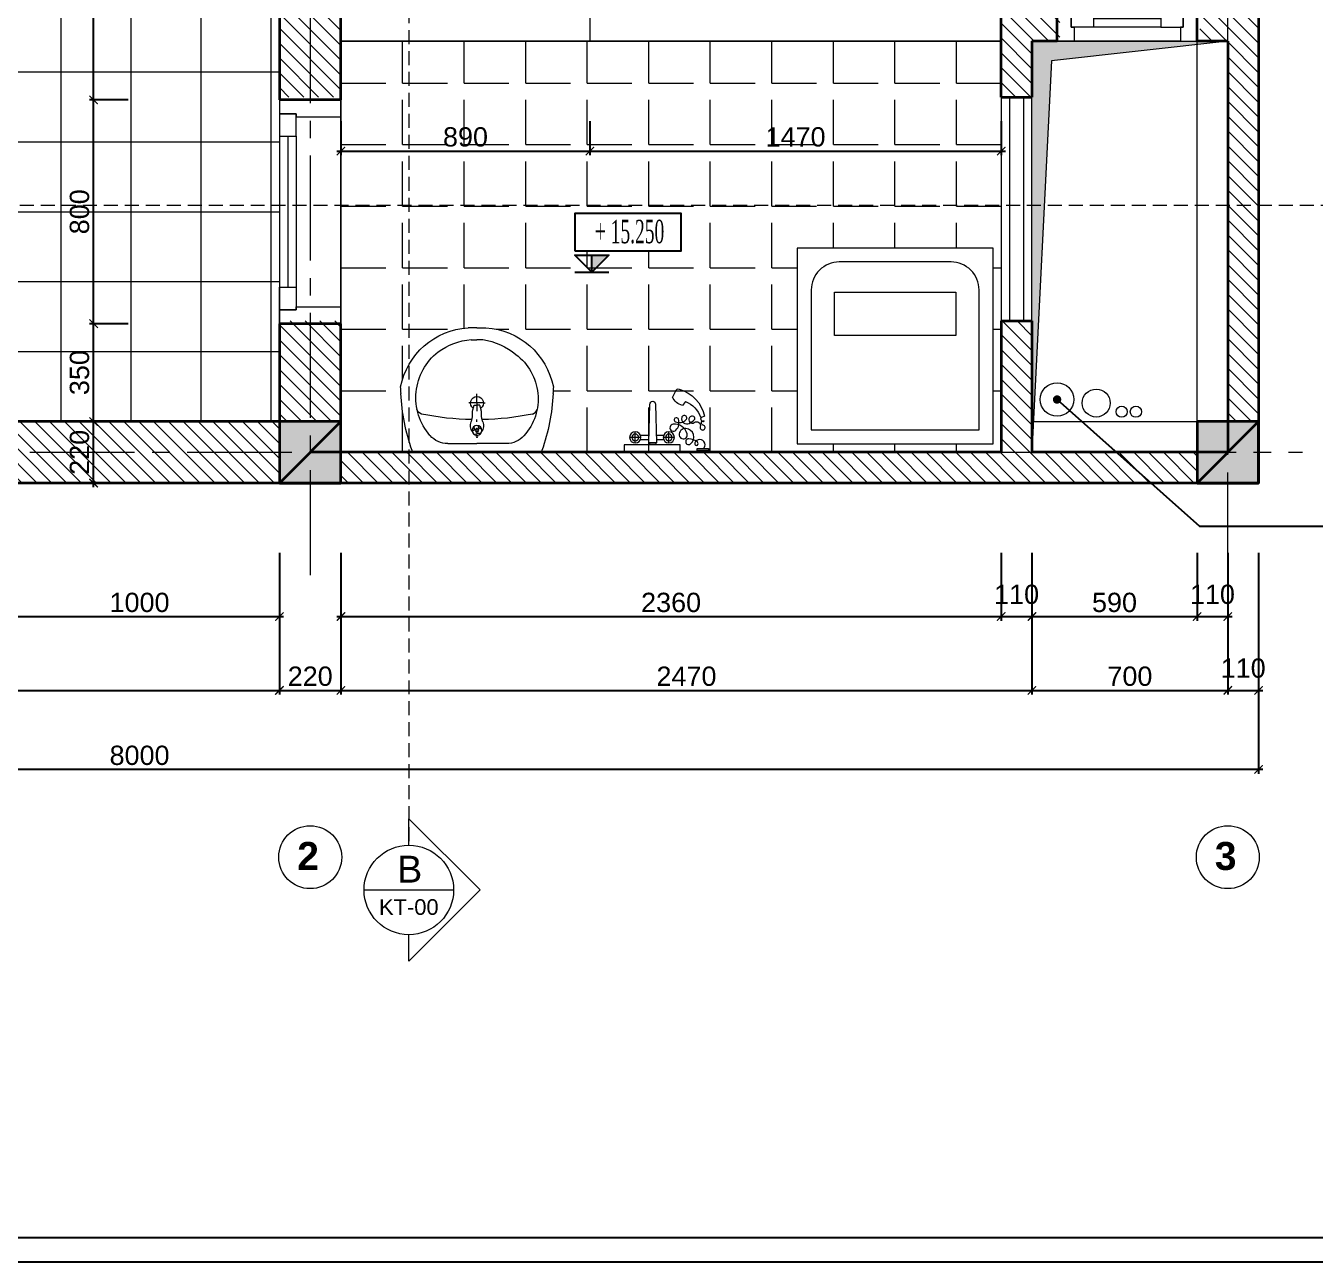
# Model space of a CAD drawing. Header units: millimetres. Extents: x 522695 to 636011, y 461124 to 505319.
# Drawn here: x 579519 to 584128, y 496409 to 500830 of the extents above; entities that cross this region are included whole.
import ezdxf
from ezdxf.enums import TextEntityAlignment as Align

# ---------------------------------------------------------------- set-up
doc = ezdxf.new("R2010")
doc.units = ezdxf.units.MM
doc.header["$LTSCALE"] = 500
doc.header["$MEASUREMENT"] = 0
doc.linetypes.add('CENTER2', pattern=[1.125, 0.75, -0.125, 0.125, -0.125])
doc.linetypes.add('DASHED2', pattern=[0.375, 0.25, -0.125])
doc.layers.get('0').update_dxf_attribs({"linetype": 'CONTINUOUS'})
doc.layers.get('DEFPOINTS').update_dxf_attribs({"color": 250, "linetype": 'CONTINUOUS'})
for name, color, linetype, lineweight in [('DH_CAT', 3, 'CONTINUOUS', 35), ('DH_HATCH', 250, 'CONTINUOUS', 5), ('DH_KHUAT', 149, 'DASHED2', 9), ('DH_KTHUOC', 8, 'CONTINUOUS', 5), ('DH_NOITHAT', 252, 'CONTINUOUS', 9), ('DH_TEXT', 4, 'CONTINUOUS', 13), ('DH_THAY', 4, 'CONTINUOUS', 13), ('DH_TRUC', 251, 'CENTER2', 5), ('TEXT', 3, 'CONTINUOUS', 25)]:
    doc.layers.add(name, color=color, linetype=linetype, lineweight=lineweight)
doc.layers.add('E_Thay', color=33, linetype='CONTINUOUS')
doc.layers.add('IN', color=5, linetype='CONTINUOUS')
doc.styles.add('arial', font='arial.ttf')
doc.styles.add('DH_ARIAL_B', font='arialbd.ttf')
doc.styles.add('DH_KITHUOC', font='arial.ttf')
doc.styles.add('ROMANSssss', font='vntimeh.shx', dxfattribs={"width": 0.55})
doc.dimstyles.new('DH_100s', dxfattribs={"dimtxt": 230, "dimasz": 100, "dimexe": 50, "dimexo": 0, "dimgap": 50, "dimtad": 1, "dimdec": 0, "dimzin": 0, "dimdsep": 46, "dimtxsty": 'DH_KITHUOC', "dimblk1": 'ARCHTICK', "dimblk2": 'ARCHTICK', "dimsah": 1, "dimcen": 90, "dimdle": 50, "dimclrd": 8, "dimclre": 8, "dimclrt": 4, "dimadec": 0, "dimazin": 0, "dimtfac": 100, "dimtdec": 0, "dimtofl": 0, "dimtmove": 2, "dimatfit": 3, "dimldrblk": 'ARCHTICK', "dimfxl": 1, "dimtolj": 2, "dimtzin": 0, "dimarcsym": 0})

# ---------------------------------------------------------------- blocks, each defined once
blk = doc.blocks.new('KHUNGTEN_A3')
at = {"color": 3}
blk.add_lwpolyline([(0, 14850), (21000, 14850), (21000, 0), (0, 0)], close=True, dxfattribs=at)
blk.add_lwpolyline([(379.8, 14704), (20854, 14704), (20854, 146), (379.8, 146)], close=True)
blk = doc.blocks.new('*U26')
for p, q in [((60, -0.4), (740, -0.4)), ((800, -0.4), (800, -220.4))]:
    blk.add_line(p, q)
at = {"color": 8}
for p, q in [((130, -160.4), (670, -160.4)), ((130, -190.4), (670, -190.4)), ((130, -220.4), (670, -220.4))]:
    blk.add_line(p, q, dxfattribs=at)
for points in [[(50, -160.4), (60, -160.4), (60, -0.4), (0, -0.4), (0, -220.4), (50, -220.4)], [(750, -160.4), (740, -160.4), (740, -0.4), (800, -0.4), (800, -220.4), (750, -220.4)]]:
    blk.add_lwpolyline(points, close=True)
for points in [[(50, -160.4), (50, -220.4), (130, -220.4), (130, -160.4)], [(750, -160.4), (750, -220.4), (670, -220.4), (670, -160.4)]]:
    blk.add_lwpolyline(points, close=True, dxfattribs=at)
blk = doc.blocks.new('*U9')
for p, q in [((-85, 221), (-73, 197.6)), ((-120.1, 181.7), (-108.8, 167.7)), ((-12.4, 172.4), (-16.4, 33.4)), ((11.5, 33.4), (7.5, 172.4)), ((-173.1, 125.2), (-187.8, 128.8)), ((-80, 53.4), (-40, 53.4)), ((-60, 33.4), (-60, 73.4)), ((-15.4, 61.4), (-41.7, 61.4)), ((41.7, 61.4), (10.4, 61.4)), ((40, 53.4), (80, 53.4)), ((60, 33.4), (60, 73.4)), ((-16, 45.4), (-41.7, 45.4)), ((-16.4, 33.4), (11.5, 33.4)), ((41.7, 45.4), (11, 45.4))]:
    blk.add_line(p, q)
blk.add_lwpolyline([(-182.6, 12.2, -1.296082), (-152.8, 33.5, -1.917127), (-163, 36.1, -0.167053), (-131.5, 48.8, -1.448302), (-137.5, 30.1, -0.673139), (-121.3, 85.5, -0.486099), (-97.5, 60.8, -1.074451), (-125.6, 66.7, -0.361514), (-75.3, 100.8, -1.428906), (-85.6, 79.5, -0.287584), (-94.1, 118.7, -1.502211), (-83.9, 109.3, -0.316107), (-121.3, 116.2, -1.315856), (-106, 124.7, -0.643473), (-133.2, 103.4, -0.070392), (-151.1, 116.2, -0.515207), (-149.4, 128.1, -1.801469), (-151.1, 106.8, 0.730196), (-172.4, 91.4, -2.626927), (-182.6, 97.4, 0.91518), (-184.3, 112.7, 0.978175), (-184.3, 109.3, 0.823089), (-180.5, 127, -1.030732)], format="xyb")
for points in [[(-202.4, 6.8), (-161.9, 6.8), (-161.9, 13.6), (-202.4, 13.6)], [(100, 0), (-100, 0), (-100, 26.3), (100, 26.3)], [(-13.1, 26.3), (7.5, 26.3), (7.5, 33.4), (-13.1, 33.4)]]:
    blk.add_lwpolyline(points, close=True)
for centre, radius in [((-60, 53.4), 20), ((-60, 53.4), 12), ((60, 53.4), 20), ((60, 53.4), 12)]:
    blk.add_circle(centre, radius)
for centre, radius, start, end in [((-60.7, 101.5), 130, 106.3177, 167.8898), ((-122.3, 220.3), 54.3, 284.4065, 335.2427), ((-94.3, 216.3), 10.4, 27.0942, 106.3177), ((-87.5, 98.1), 89.8, 111.3285, 162.4278), ((-2.5, 172.4), 9.94, 0, 180)]:
    blk.add_arc(centre, radius, start, end)
blk = doc.blocks.new('*U855')
at = {"ltscale": 100}
blk.add_wipeout([(-222.5, 0), (222.5, 0), (225.8, 0.5), (228.3, 1.8), (231, 4.7), (232, 6.6), (234.2, 12.9), (238.2, 25), (243.1, 40.7), (248.4, 59.2), (250.8, 68.6), (254.2, 82.6), (257.4, 97), (259.4, 106.8), (261.7, 119.3), (264.5, 135.9), (266.2, 148.2), (267.8, 161.3), (269.3, 175.1), (270.7, 192), (271.7, 209.9), (272.4, 221.8), (273, 233.8), (268.8, 252), (263.3, 269.8), (256.7, 286.8), (246.6, 307.8), (237.4, 323.5), (225.6, 340.6), (217.3, 351.2), (207.7, 362.2), (194.6, 375.2), (184.1, 384.5), (173.6, 392.9), (163.9, 399.9), (152.5, 407.2), (140, 414.4), (127.7, 420.6), (115, 426.2), (99.2, 432.1), (77.2, 438.4), (54.6, 442.8), (31.8, 445.2), (15.9, 445.2), (-15.9, 445.2), (-31.8, 445.2), (-53.3, 443), (-71.4, 439.7), (-93.7, 433.9), (-121.8, 423.3), (-155.8, 405.2), (-188.5, 380.7), (-211.6, 357.8), (-234.5, 328), (-252.6, 295.8), (-265.3, 263.8), (-273, 233.8), (-271.7, 209.9), (-268.5, 167), (-259.4, 106.8), (-250.6, 67.7), (-243.3, 41.3), (-237.3, 22.2), (-232, 6.6), (-228.3, 1.8)], dxfattribs=at)
for p, q in [((0, 445.2), (-31.8, 445.2)), ((0, 445.2), (31.8, 445.2)), ((-21, 402.8), (0, 402.8)), ((21, 402.8), (0, 402.8)), ((0, 176.4), (0, 208.7)), ((-23.1, 176.4), (-29, 176.4)), ((-23.1, 176.4), (23.1, 176.4)), ((0, 176.4), (0, 146.7)), ((23.1, 176.4), (28.8, 176.4)), ((0, 109.5), (0, 117.2)), ((-2, 59), (-1.9, 61.8)), ((2.1, 59), (1.9, 61.8)), ((-222.5, 0), (222.5, 0)), ((-105.2, 31.1), (0, 31.1)), ((104.4, 31.1), (0, 31.1))]:
    blk.add_line(p, q)
for points in [[(-198.5, 136.9, -0.256339), (-215, 154.7, -0.256339)], [(198.5, 136.9, 0.256339), (215, 154.7, 0.256339)]]:
    blk.add_lwpolyline(points, format="xyb")
for points in [[(-20.7, 108.6), (-20.6, 108.8), (-19.8, 111), (-19.1, 113.2), (-18.4, 115.4), (-17.9, 117.5), (-17.4, 119.6), (-17.1, 121.7), (-16.8, 123.7), (-16.6, 125.7), (-16.5, 127.7), (-16.5, 129.6), (-16.4, 131.5), (-16.4, 133.4), (-16.4, 135.1), (-16.5, 136.9), (-16.4, 138.6), (-16.4, 140.2), (-16.3, 141.8), (-16.2, 143.5), (-16, 145.2), (-15.8, 146.9), (-15.5, 148.7), (-15.1, 150.6), (-14.6, 152.7), (-14.1, 154.8), (-13.5, 156.9), (-13, 159), (-12.4, 161), (-11.8, 162.8), (-11.3, 164.5), (-10.9, 165.9), (-10.5, 166.9), (-10.1, 167.8), (-9.6, 168.4), (-8.7, 168.8), (-7.5, 169), (-5.7, 169.1), (-3.2, 169.2), (0, 169.2)], [(20.7, 108.6), (20.6, 108.8), (19.8, 111), (19.1, 113.2), (18.4, 115.4), (17.9, 117.5), (17.4, 119.6), (17.1, 121.7), (16.8, 123.7), (16.6, 125.7), (16.5, 127.7), (16.5, 129.6), (16.4, 131.5), (16.4, 133.4), (16.4, 135.1), (16.5, 136.9), (16.4, 138.6), (16.4, 140.2), (16.3, 141.8), (16.2, 143.5), (16, 145.2), (15.8, 146.9), (15.5, 148.7), (15.1, 150.6), (14.6, 152.7), (14.1, 154.8), (13.5, 156.9), (13, 159), (12.4, 161), (11.8, 162.8), (11.3, 164.5), (10.9, 165.9), (10.5, 166.9), (10.1, 167.8), (9.6, 168.4), (8.7, 168.8), (7.5, 169), (5.7, 169.1), (3.2, 169.2), (0, 169.2)]]:
    blk.add_lwpolyline(points)
for centre, radius in [((0, 78.8), 17.1), ((0, 78.8), 6.34), ((0, 78.8), 4.33), ((0, 56.8), 2.98)]:
    blk.add_circle(centre, radius)
for centre, radius, start, end in [((-15.9, 183.7), 261.9, 93.476, 168.9836), ((15.9, 183.7), 261.9, 11.0164, 86.524), ((15.4, 163.8), 241.8, 98.6478, 129.6382), ((3.3, 174.3), 229.3, 53.7351, 85.5659), ((-20.5, 191.4), 198, 126.7403, 221.9718), ((11.1, 195.8), 207.4, 319.1607, 51.9446), ((1529.3, 322), 1804.4, 182.8018, 183.5617), ((-1529.3, 322), 1804.4, 356.4383, 357.1982), ((424, 240.3), 696.4, 182.5032, 199.6065), ((0, 176.4), 23.1, 305.4302, 234.6789), ((-424, 240.3), 696.4, 340.3935, 357.4968), ((-7, 1059.5), 942.3, 258.2696, 269.3353), ((12.6, 95.3), 35.9, 158.2194, 215.9161), ((-14.8, 93.1), 9.48, 260.5222, 11.1975), ((-12.6, 95.3), 35.9, 324.0839, 21.7806), ((7, 1059.5), 942.3, 270.6647, 281.7304), ((-105.2, 115.1), 84, 221.9718, 270), ((-5, 58.9), 9.48, 20.5222, 131.1975), ((19.8, 84.4), 9.48, 140.5222, 251.1975), ((104.4, 115.1), 84, 270, 319.1607), ((-222.5, 10), 10, 199.6065, 270), ((222.5, 10), 10, 270, 340.3935)]:
    blk.add_arc(centre, radius, start, end)
blk = doc.blocks.new('cot220')
at = {"layer": 'DH_HATCH'}
blk.add_hatch(color=256, dxfattribs=at).paths.add_polyline_path([(-110, -110), (110, -110), (110, 110), (-110, 110)])
at = {"layer": 'DH_CAT'}
blk.add_lwpolyline([(-110, -110), (110, -110), (110, 110), (-110, 110)], close=True, dxfattribs=at)
blk.add_lwpolyline([(110, 110), (-110, -110)], dxfattribs=at)
blk = doc.blocks.new('*U24')
for p, q in [((60, -110.4), (440, -110.4)), ((500, -110.4), (500, -220.4))]:
    blk.add_line(p, q)
at = {"color": 8}
for p, q in [((130, -160.4), (370, -160.4)), ((130, -190.4), (370, -190.4)), ((130, -220.4), (370, -220.4))]:
    blk.add_line(p, q, dxfattribs=at)
for points in [[(50, -160.4), (60, -160.4), (60, -110.4), (0, -110.4), (0, -220.4), (50, -220.4)], [(450, -160.4), (440, -160.4), (440, -110.4), (500, -110.4), (500, -220.4), (450, -220.4)]]:
    blk.add_lwpolyline(points, close=True)
for points in [[(50, -160.4), (50, -220.4), (130, -220.4), (130, -160.4)], [(450, -160.4), (450, -220.4), (370, -220.4), (370, -160.4)]]:
    blk.add_lwpolyline(points, close=True, dxfattribs=at)
blk = doc.blocks.new('_ARCHTICK')
at = {"color": 0, "linetype": 'ByBlock', "const_width": 0.15}
blk.add_lwpolyline([(-0.5, -0.5), (0.5, 0.5)], dxfattribs=at)
blk = doc.blocks.new('*D222')
at = {"layer": 'DEFPOINTS', "color": 0, "transparency": 16777216}
for p in [(580425.5, 498945.5), (580645.5, 498945.5), (580645.5, 498453.8)]:
    blk.add_point(p, dxfattribs=at)
at = {"layer": 'DH_KTHUOC', "color": 8, "lineweight": -2, "transparency": 16777216}
for p, q in [((580425.5, 498945.5), (580425.5, 498438.8)), ((580645.5, 498945.5), (580645.5, 498438.8)), ((580410.5, 498453.8), (580660.5, 498453.8))]:
    blk.add_line(p, q, dxfattribs=at)
at = {"layer": 'DH_KTHUOC', "color": 8, "lineweight": -2, "transparency": 16777216, "xscale": 30, "yscale": 30, "zscale": 30, "rotation": 180}
blk.add_blockref('_ARCHTICK', (580425.5, 498453.8), dxfattribs=at)
at = {"layer": 'DH_KTHUOC', "color": 8, "lineweight": -2, "transparency": 16777216, "xscale": 30, "yscale": 30, "zscale": 30}
blk.add_blockref('_ARCHTICK', (580645.5, 498453.8), dxfattribs=at)
at = {"layer": 'DH_KTHUOC', "color": 4, "transparency": 16777216, "insert": (580535.5, 498504), "char_height": 69, "attachment_point": 5, "style": 'DH_KITHUOC'}
blk.add_mtext('\\A2;220', dxfattribs=at)
blk = doc.blocks.new('*D223')
at = {"layer": 'DEFPOINTS', "color": 0, "transparency": 16777216}
for p in [(580645.5, 498945.5), (583005.5, 498945.5), (583005.5, 498717.7)]:
    blk.add_point(p, dxfattribs=at)
at = {"layer": 'DH_KTHUOC', "color": 8, "lineweight": -2, "transparency": 16777216}
for p, q in [((580645.5, 498945.5), (580645.5, 498702.7)), ((583005.5, 498945.5), (583005.5, 498702.7)), ((580630.5, 498717.7), (583020.5, 498717.7))]:
    blk.add_line(p, q, dxfattribs=at)
at = {"layer": 'DH_KTHUOC', "color": 8, "lineweight": -2, "transparency": 16777216, "xscale": 30, "yscale": 30, "zscale": 30, "rotation": 180}
blk.add_blockref('_ARCHTICK', (580645.5, 498717.7), dxfattribs=at)
at = {"layer": 'DH_KTHUOC', "color": 8, "lineweight": -2, "transparency": 16777216, "xscale": 30, "yscale": 30, "zscale": 30}
blk.add_blockref('_ARCHTICK', (583005.5, 498717.7), dxfattribs=at)
at = {"layer": 'DH_KTHUOC', "color": 4, "transparency": 16777216, "insert": (581825.5, 498767.9), "char_height": 69, "attachment_point": 5, "style": 'DH_KITHUOC'}
blk.add_mtext('\\A2;2360', dxfattribs=at)
blk = doc.blocks.new('*D224')
at = {"layer": 'DEFPOINTS', "color": 0, "transparency": 16777216}
for p in [(583005.5, 498945.5), (583115.5, 498945.5), (583115.5, 498717.7)]:
    blk.add_point(p, dxfattribs=at)
at = {"layer": 'DH_KTHUOC', "color": 8, "lineweight": -2, "transparency": 16777216}
for p, q in [((583005.5, 498945.5), (583005.5, 498702.7)), ((583115.5, 498945.5), (583115.5, 498702.7)), ((582990.5, 498717.7), (583130.5, 498717.7))]:
    blk.add_line(p, q, dxfattribs=at)
at = {"layer": 'DH_KTHUOC', "color": 8, "lineweight": -2, "transparency": 16777216, "xscale": 30, "yscale": 30, "zscale": 30, "rotation": 180}
blk.add_blockref('_ARCHTICK', (583005.5, 498717.7), dxfattribs=at)
at = {"layer": 'DH_KTHUOC', "color": 8, "lineweight": -2, "transparency": 16777216, "xscale": 30, "yscale": 30, "zscale": 30}
blk.add_blockref('_ARCHTICK', (583115.5, 498717.7), dxfattribs=at)
at = {"layer": 'DH_KTHUOC', "color": 4, "transparency": 16777216, "insert": (583060.5, 498796.8), "char_height": 69, "attachment_point": 5, "style": 'DH_KITHUOC'}
blk.add_mtext('\\A2;110', dxfattribs=at)
blk = doc.blocks.new('*D225')
at = {"layer": 'DEFPOINTS', "color": 0, "transparency": 16777216}
for p in [(583115.5, 498945.5), (583705.5, 498945.5), (583705.5, 498717.7)]:
    blk.add_point(p, dxfattribs=at)
at = {"layer": 'DH_KTHUOC', "color": 8, "lineweight": -2, "transparency": 16777216}
for p, q in [((583115.5, 498945.5), (583115.5, 498702.7)), ((583705.5, 498945.5), (583705.5, 498702.7)), ((583100.5, 498717.7), (583720.5, 498717.7))]:
    blk.add_line(p, q, dxfattribs=at)
at = {"layer": 'DH_KTHUOC', "color": 8, "lineweight": -2, "transparency": 16777216, "xscale": 30, "yscale": 30, "zscale": 30, "rotation": 180}
blk.add_blockref('_ARCHTICK', (583115.5, 498717.7), dxfattribs=at)
at = {"layer": 'DH_KTHUOC', "color": 8, "lineweight": -2, "transparency": 16777216, "xscale": 30, "yscale": 30, "zscale": 30}
blk.add_blockref('_ARCHTICK', (583705.5, 498717.7), dxfattribs=at)
at = {"layer": 'DH_KTHUOC', "color": 4, "transparency": 16777216, "insert": (583410.5, 498767.9), "char_height": 69, "attachment_point": 5, "style": 'DH_KITHUOC'}
blk.add_mtext('\\A2;590', dxfattribs=at)
blk = doc.blocks.new('*D226')
at = {"layer": 'DEFPOINTS', "color": 0, "transparency": 16777216}
for p in [(583705.5, 498945.5), (583815.5, 498945.5), (583815.5, 498717.7)]:
    blk.add_point(p, dxfattribs=at)
at = {"layer": 'DH_KTHUOC', "color": 8, "lineweight": -2, "transparency": 16777216}
for p, q in [((583705.5, 498945.5), (583705.5, 498702.7)), ((583815.5, 498945.5), (583815.5, 498702.7)), ((583690.5, 498717.7), (583830.5, 498717.7))]:
    blk.add_line(p, q, dxfattribs=at)
at = {"layer": 'DH_KTHUOC', "color": 8, "lineweight": -2, "transparency": 16777216, "xscale": 30, "yscale": 30, "zscale": 30, "rotation": 180}
blk.add_blockref('_ARCHTICK', (583705.5, 498717.7), dxfattribs=at)
at = {"layer": 'DH_KTHUOC', "color": 8, "lineweight": -2, "transparency": 16777216, "xscale": 30, "yscale": 30, "zscale": 30}
blk.add_blockref('_ARCHTICK', (583815.5, 498717.7), dxfattribs=at)
at = {"layer": 'DH_KTHUOC', "color": 4, "transparency": 16777216, "insert": (583760.5, 498796.8), "char_height": 69, "attachment_point": 5, "style": 'DH_KITHUOC'}
blk.add_mtext('\\A2;110', dxfattribs=at)
blk = doc.blocks.new('*D227')
at = {"layer": 'DEFPOINTS', "color": 0, "transparency": 16777216}
for p in [(583815.5, 498945.5), (583925.5, 498945.5), (583925.5, 498453.8)]:
    blk.add_point(p, dxfattribs=at)
at = {"layer": 'DH_KTHUOC', "color": 8, "lineweight": -2, "transparency": 16777216}
for p, q in [((583815.5, 498945.5), (583815.5, 498438.8)), ((583925.5, 498945.5), (583925.5, 498438.8)), ((583800.5, 498453.8), (583940.5, 498453.8))]:
    blk.add_line(p, q, dxfattribs=at)
at = {"layer": 'DH_KTHUOC', "color": 8, "lineweight": -2, "transparency": 16777216, "xscale": 30, "yscale": 30, "zscale": 30, "rotation": 180}
blk.add_blockref('_ARCHTICK', (583815.5, 498453.8), dxfattribs=at)
at = {"layer": 'DH_KTHUOC', "color": 8, "lineweight": -2, "transparency": 16777216, "xscale": 30, "yscale": 30, "zscale": 30}
blk.add_blockref('_ARCHTICK', (583925.5, 498453.8), dxfattribs=at)
at = {"layer": 'DH_KTHUOC', "color": 4, "transparency": 16777216, "insert": (583870.5, 498533), "char_height": 69, "attachment_point": 5, "style": 'DH_KITHUOC'}
blk.add_mtext('\\A2;110', dxfattribs=at)
blk = doc.blocks.new('*D228')
at = {"layer": 'DEFPOINTS', "color": 0, "transparency": 16777216}
for p in [(575925.5, 498945.5), (583925.5, 498945.5), (575925.5, 498171)]:
    blk.add_point(p, dxfattribs=at)
at = {"layer": 'DH_KTHUOC', "color": 8, "lineweight": -2, "transparency": 16777216}
for p, q in [((575925.5, 498945.5), (575925.5, 498156)), ((583925.5, 498945.5), (583925.5, 498156)), ((583940.5, 498171), (575910.5, 498171))]:
    blk.add_line(p, q, dxfattribs=at)
at = {"layer": 'DH_KTHUOC', "color": 8, "lineweight": -2, "transparency": 16777216, "xscale": 30, "yscale": 30, "zscale": 30, "rotation": 180}
blk.add_blockref('_ARCHTICK', (575925.5, 498171), dxfattribs=at)
at = {"layer": 'DH_KTHUOC', "color": 8, "lineweight": -2, "transparency": 16777216, "xscale": 30, "yscale": 30, "zscale": 30}
blk.add_blockref('_ARCHTICK', (583925.5, 498171), dxfattribs=at)
at = {"layer": 'DH_KTHUOC', "color": 4, "transparency": 16777216, "insert": (579925.5, 498221.2), "char_height": 69, "attachment_point": 5, "style": 'DH_KITHUOC'}
blk.add_mtext('\\A2;8000', dxfattribs=at)
blk = doc.blocks.new('*D229')
at = {"layer": 'DEFPOINTS', "color": 0, "transparency": 16777216}
for p in [(576145.5, 498945.5), (580425.5, 498945.5), (580425.5, 498453.8)]:
    blk.add_point(p, dxfattribs=at)
at = {"layer": 'DH_KTHUOC', "color": 8, "lineweight": -2, "transparency": 16777216}
for p, q in [((576145.5, 498945.5), (576145.5, 498438.8)), ((580425.5, 498945.5), (580425.5, 498438.8)), ((576130.5, 498453.8), (580440.5, 498453.8))]:
    blk.add_line(p, q, dxfattribs=at)
at = {"layer": 'DH_KTHUOC', "color": 8, "lineweight": -2, "transparency": 16777216, "xscale": 30, "yscale": 30, "zscale": 30, "rotation": 180}
blk.add_blockref('_ARCHTICK', (576145.5, 498453.8), dxfattribs=at)
at = {"layer": 'DH_KTHUOC', "color": 8, "lineweight": -2, "transparency": 16777216, "xscale": 30, "yscale": 30, "zscale": 30}
blk.add_blockref('_ARCHTICK', (580425.5, 498453.8), dxfattribs=at)
at = {"layer": 'DH_KTHUOC', "color": 4, "transparency": 16777216, "insert": (578285.5, 498504), "char_height": 69, "attachment_point": 5, "style": 'DH_KITHUOC'}
blk.add_mtext('\\A2;4280', dxfattribs=at)
blk = doc.blocks.new('*D230')
at = {"layer": 'DEFPOINTS', "color": 0, "transparency": 16777216}
for p in [(580645.5, 498945.5), (583115.5, 498945.5), (583115.5, 498453.8)]:
    blk.add_point(p, dxfattribs=at)
at = {"layer": 'DH_KTHUOC', "color": 8, "lineweight": -2, "transparency": 16777216}
for p, q in [((580645.5, 498945.5), (580645.5, 498438.8)), ((583115.5, 498945.5), (583115.5, 498438.8)), ((580630.5, 498453.8), (583130.5, 498453.8))]:
    blk.add_line(p, q, dxfattribs=at)
at = {"layer": 'DH_KTHUOC', "color": 8, "lineweight": -2, "transparency": 16777216, "xscale": 30, "yscale": 30, "zscale": 30, "rotation": 180}
blk.add_blockref('_ARCHTICK', (580645.5, 498453.8), dxfattribs=at)
at = {"layer": 'DH_KTHUOC', "color": 8, "lineweight": -2, "transparency": 16777216, "xscale": 30, "yscale": 30, "zscale": 30}
blk.add_blockref('_ARCHTICK', (583115.5, 498453.8), dxfattribs=at)
at = {"layer": 'DH_KTHUOC', "color": 4, "transparency": 16777216, "insert": (581880.5, 498504), "char_height": 69, "attachment_point": 5, "style": 'DH_KITHUOC'}
blk.add_mtext('\\A2;2470', dxfattribs=at)
blk = doc.blocks.new('*D231')
at = {"layer": 'DEFPOINTS', "color": 0, "transparency": 16777216}
for p in [(583115.5, 498945.5), (583815.5, 498945.5), (583815.5, 498453.8)]:
    blk.add_point(p, dxfattribs=at)
at = {"layer": 'DH_KTHUOC', "color": 8, "lineweight": -2, "transparency": 16777216}
for p, q in [((583115.5, 498945.5), (583115.5, 498438.8)), ((583815.5, 498945.5), (583815.5, 498438.8)), ((583100.5, 498453.8), (583830.5, 498453.8))]:
    blk.add_line(p, q, dxfattribs=at)
at = {"layer": 'DH_KTHUOC', "color": 8, "lineweight": -2, "transparency": 16777216, "xscale": 30, "yscale": 30, "zscale": 30, "rotation": 180}
blk.add_blockref('_ARCHTICK', (583115.5, 498453.8), dxfattribs=at)
at = {"layer": 'DH_KTHUOC', "color": 8, "lineweight": -2, "transparency": 16777216, "xscale": 30, "yscale": 30, "zscale": 30}
blk.add_blockref('_ARCHTICK', (583815.5, 498453.8), dxfattribs=at)
at = {"layer": 'DH_KTHUOC', "color": 4, "transparency": 16777216, "insert": (583465.5, 498504), "char_height": 69, "attachment_point": 5, "style": 'DH_KITHUOC'}
blk.add_mtext('\\A2;700', dxfattribs=at)
blk = doc.blocks.new('*D232')
at = {"layer": 'DEFPOINTS', "color": 0, "transparency": 16777216}
for p in [(579425.5, 498945.5), (580425.5, 498945.5), (580425.5, 498717.7)]:
    blk.add_point(p, dxfattribs=at)
at = {"layer": 'DH_KTHUOC', "color": 8, "lineweight": -2, "transparency": 16777216}
for p, q in [((579425.5, 498945.5), (579425.5, 498702.7)), ((580425.5, 498945.5), (580425.5, 498702.7)), ((579410.5, 498717.7), (580440.5, 498717.7))]:
    blk.add_line(p, q, dxfattribs=at)
at = {"layer": 'DH_KTHUOC', "color": 8, "lineweight": -2, "transparency": 16777216, "xscale": 30, "yscale": 30, "zscale": 30, "rotation": 180}
blk.add_blockref('_ARCHTICK', (579425.5, 498717.7), dxfattribs=at)
at = {"layer": 'DH_KTHUOC', "color": 8, "lineweight": -2, "transparency": 16777216, "xscale": 30, "yscale": 30, "zscale": 30}
blk.add_blockref('_ARCHTICK', (580425.5, 498717.7), dxfattribs=at)
at = {"layer": 'DH_KTHUOC', "color": 4, "transparency": 16777216, "insert": (579925.5, 498767.9), "char_height": 69, "attachment_point": 5, "style": 'DH_KITHUOC'}
blk.add_mtext('\\A2;1000', dxfattribs=at)
blk = doc.blocks.new('CosSan')
at = {"lineweight": 25}
blk.add_hatch(color=8, dxfattribs=at).paths.add_polyline_path([(160, 160), (0, 160), (0, 0)])
at = {"color": 8, "lineweight": 25}
for p, q in [((0, 0), (0, 160)), ((-160, 0), (160, 0))]:
    blk.add_line(p, q, dxfattribs=at)
blk.add_lwpolyline([(0, 0), (-160, 160), (160, 160)], close=True, dxfattribs=at)
at = {"color": 8}
blk.add_wipeout([(-161, 550), (-161, 200), (839, 200), (839, 550)], dxfattribs=at).dxf.layer = 'E_Thay'
at = {"color": 8, "lineweight": 25}
blk.add_lwpolyline([(-161, 200), (839, 200), (839, 550), (-161, 550)], close=True, dxfattribs=at)
at = {"layer": 'E_Thay', "color": 8, "lineweight": 25}
blk.add_line((-160, 160), (160, 160), dxfattribs=at)
at = {"style": 'ROMANSssss', "width": 0.55}
blk.add_attdef('%%P0,000', text='', height=220, dxfattribs=at).set_placement((353, 271), align=Align.CENTER)
blk = doc.blocks.new('*D255')
at = {"layer": 'DEFPOINTS', "color": 0, "transparency": 16777216}
for p in [(580645.5, 500488.9), (581535.5, 500488.9), (581535.5, 500382.1)]:
    blk.add_point(p, dxfattribs=at)
at = {"layer": 'DH_KTHUOC', "color": 8, "lineweight": -2, "transparency": 16777216}
for p, q in [((580645.5, 500488.9), (580645.5, 500367.1)), ((581535.5, 500488.9), (581535.5, 500367.1)), ((580630.5, 500382.1), (581550.5, 500382.1))]:
    blk.add_line(p, q, dxfattribs=at)
at = {"layer": 'DH_KTHUOC', "color": 8, "lineweight": -2, "transparency": 16777216, "xscale": 30, "yscale": 30, "zscale": 30, "rotation": 180}
blk.add_blockref('_ARCHTICK', (580645.5, 500382.1), dxfattribs=at)
at = {"layer": 'DH_KTHUOC', "color": 8, "lineweight": -2, "transparency": 16777216, "xscale": 30, "yscale": 30, "zscale": 30}
blk.add_blockref('_ARCHTICK', (581535.5, 500382.1), dxfattribs=at)
at = {"layer": 'DH_KTHUOC', "color": 4, "transparency": 16777216, "insert": (581090.5, 500432.3), "char_height": 69, "attachment_point": 5, "style": 'DH_KITHUOC'}
blk.add_mtext('\\A2;890', dxfattribs=at)
blk = doc.blocks.new('*D256')
at = {"layer": 'DEFPOINTS', "color": 0, "transparency": 16777216}
for p in [(581535.5, 500488.9), (583005.5, 500488.9), (583005.5, 500382.1)]:
    blk.add_point(p, dxfattribs=at)
at = {"layer": 'DH_KTHUOC', "color": 8, "lineweight": -2, "transparency": 16777216}
for p, q in [((581535.5, 500488.9), (581535.5, 500367.1)), ((583005.5, 500488.9), (583005.5, 500367.1)), ((581520.5, 500382.1), (583020.5, 500382.1))]:
    blk.add_line(p, q, dxfattribs=at)
at = {"layer": 'DH_KTHUOC', "color": 8, "lineweight": -2, "transparency": 16777216, "xscale": 30, "yscale": 30, "zscale": 30, "rotation": 180}
blk.add_blockref('_ARCHTICK', (581535.5, 500382.1), dxfattribs=at)
at = {"layer": 'DH_KTHUOC', "color": 8, "lineweight": -2, "transparency": 16777216, "xscale": 30, "yscale": 30, "zscale": 30}
blk.add_blockref('_ARCHTICK', (583005.5, 500382.1), dxfattribs=at)
at = {"layer": 'DH_KTHUOC', "color": 4, "transparency": 16777216, "insert": (582270.5, 500432.3), "char_height": 69, "attachment_point": 5, "style": 'DH_KITHUOC'}
blk.add_mtext('\\A2;1470', dxfattribs=at)
blk = doc.blocks.new('*U210')
at = {"color": 250, "linetype": 'DASHED2', "ltscale": 0.5}
blk.add_lwpolyline([(12098.5, 0), (-118.2, 0)], dxfattribs=at)
at = {"style": 'arial'}
for p in [(-318.2, -135.2), (12416.7, -135.2)]:
    blk.add_attdef('KH', text='', height=70, dxfattribs=at).set_placement(p, align=Align.BOTTOM_CENTER)
blk = doc.blocks.new('*U212')
at = {"color": 8}
for points in [[(0, -7111.6), (0, -6993.4), (318.2, -7311.6), (0, -7629.8), (0, -7511.6)], [(-200, -7311.6), (200, -7311.6)]]:
    blk.add_lwpolyline(points, dxfattribs=at)
blk.add_circle((0, -7311.6), 200, dxfattribs=at)
at = {"layer": 'DH_KHUAT', "color": 250, "linetype": 'DASHED2', "ltscale": 0.5}
blk.add_lwpolyline([(0, 0), (0, -7111.6)], dxfattribs=at)
at = {"style": 'arial'}
blk.add_text('B', height=120, dxfattribs=at).set_placement((4.1, -7218.9), align=Align.MIDDLE_CENTER)
for p in [(0, 185.6), (0, -7444.2)]:
    blk.add_attdef('KYHIEU', text='', height=70, dxfattribs=at).set_placement(p, align=Align.BOTTOM_CENTER)
blk = doc.blocks.new('*D401')
at = {"layer": 'DEFPOINTS', "color": 0, "transparency": 16777216}
for p in [(579761.3, 499414.9), (579885.3, 499414.9), (579885.3, 499194.9)]:
    blk.add_point(p, dxfattribs=at)
at = {"layer": 'DH_KTHUOC', "color": 8, "lineweight": -2, "transparency": 16777216}
for p, q in [((579885.3, 499414.9), (579746.3, 499414.9)), ((579761.3, 499179.9), (579761.3, 499429.9)), ((579885.3, 499194.9), (579746.3, 499194.9))]:
    blk.add_line(p, q, dxfattribs=at)
at = {"layer": 'DH_KTHUOC', "color": 8, "lineweight": -2, "transparency": 16777216, "xscale": 30, "yscale": 30, "zscale": 30}
for p, rotation in [((579761.3, 499414.9), 90), ((579761.3, 499194.9), 270)]:
    blk.add_blockref('_ARCHTICK', p, dxfattribs=dict(at, rotation=rotation))
at = {"layer": 'DH_KTHUOC', "color": 4, "transparency": 16777216, "insert": (579711, 499304.9), "char_height": 69, "attachment_point": 5, "rotation": 90, "style": 'DH_KITHUOC'}
blk.add_mtext('\\A2;220', dxfattribs=at)
blk = doc.blocks.new('*D402')
at = {"layer": 'DEFPOINTS', "color": 0, "transparency": 16777216}
for p in [(579761.3, 499764.9), (579885.3, 499764.9), (579885.3, 499414.9)]:
    blk.add_point(p, dxfattribs=at)
at = {"layer": 'DH_KTHUOC', "color": 8, "lineweight": -2, "transparency": 16777216}
for p, q in [((579885.3, 499764.9), (579746.3, 499764.9)), ((579761.3, 499399.9), (579761.3, 499779.9)), ((579885.3, 499414.9), (579746.3, 499414.9))]:
    blk.add_line(p, q, dxfattribs=at)
at = {"layer": 'DH_KTHUOC', "color": 8, "lineweight": -2, "transparency": 16777216, "xscale": 30, "yscale": 30, "zscale": 30}
for p, rotation in [((579761.3, 499764.9), 90), ((579761.3, 499414.9), 270)]:
    blk.add_blockref('_ARCHTICK', p, dxfattribs=dict(at, rotation=rotation))
at = {"layer": 'DH_KTHUOC', "color": 4, "transparency": 16777216, "insert": (579711, 499589.9), "char_height": 69, "attachment_point": 5, "rotation": 90, "style": 'DH_KITHUOC'}
blk.add_mtext('\\A2;350', dxfattribs=at)
blk = doc.blocks.new('*D403')
at = {"layer": 'DEFPOINTS', "color": 0, "transparency": 16777216}
for p in [(579761.3, 500564.9), (579885.3, 500564.9), (579885.3, 499764.9)]:
    blk.add_point(p, dxfattribs=at)
at = {"layer": 'DH_KTHUOC', "color": 8, "lineweight": -2, "transparency": 16777216}
for p, q in [((579885.3, 500564.9), (579746.3, 500564.9)), ((579761.3, 499749.9), (579761.3, 500579.9)), ((579885.3, 499764.9), (579746.3, 499764.9))]:
    blk.add_line(p, q, dxfattribs=at)
at = {"layer": 'DH_KTHUOC', "color": 8, "lineweight": -2, "transparency": 16777216, "xscale": 30, "yscale": 30, "zscale": 30}
for p, rotation in [((579761.3, 500564.9), 90), ((579761.3, 499764.9), 270)]:
    blk.add_blockref('_ARCHTICK', p, dxfattribs=dict(at, rotation=rotation))
at = {"layer": 'DH_KTHUOC', "color": 4, "transparency": 16777216, "insert": (579711, 500164.9), "char_height": 69, "attachment_point": 5, "rotation": 90, "style": 'DH_KITHUOC'}
blk.add_mtext('\\A2;800', dxfattribs=at)
blk = doc.blocks.new('*D404')
at = {"layer": 'DEFPOINTS', "color": 0, "transparency": 16777216}
for p in [(579761.3, 501464.9), (579885.3, 501464.9), (579885.3, 500564.9)]:
    blk.add_point(p, dxfattribs=at)
at = {"layer": 'DH_KTHUOC', "color": 8, "lineweight": -2, "transparency": 16777216}
for p, q in [((579761.3, 500549.9), (579761.3, 501479.9)), ((579885.3, 501464.9), (579746.3, 501464.9)), ((579885.3, 500564.9), (579746.3, 500564.9))]:
    blk.add_line(p, q, dxfattribs=at)
at = {"layer": 'DH_KTHUOC', "color": 8, "lineweight": -2, "transparency": 16777216, "xscale": 30, "yscale": 30, "zscale": 30}
for p, rotation in [((579761.3, 501464.9), 90), ((579761.3, 500564.9), 270)]:
    blk.add_blockref('_ARCHTICK', p, dxfattribs=dict(at, rotation=rotation))
at = {"layer": 'DH_KTHUOC', "color": 4, "transparency": 16777216, "insert": (579711, 501014.9), "char_height": 69, "attachment_point": 5, "rotation": 90, "style": 'DH_KITHUOC'}
blk.add_mtext('\\A2;900', dxfattribs=at)

msp = doc.modelspace()

# ---------------------------------------------------------------- hatches: boundary and pattern name
at = {"layer": 'DH_HATCH'}
h = msp.add_hatch(dxfattribs=at)
h.set_pattern_fill('ANSI31', color=256, scale=300, style=0)
h.set_pattern_definition([(315, (1021890.382, -57687.853), (26.5165043, 26.5165043), [])])
h.paths.add_polyline_path([(576145.5, 502474.9), (576145.5, 502584.9), (575925.5, 502584.9), (575925.5, 502474.9)])
h.paths.add_polyline_path([(576725.5, 502474.9), (576725.5, 502584.9), (576145.5, 502584.9), (576145.5, 502474.9)])
h.paths.add_polyline_path([(576725.5, 502694.9), (575925.5, 502694.9), (575925.5, 502584.9), (576725.5, 502584.9)])
h.paths.add_polyline_path([(580425.5, 502694.9), (576945.5, 502694.9), (576945.5, 502584.9), (580425.5, 502584.9)])
h.paths.add_polyline_path([(580645.5, 501464.9), (580425.5, 501464.9), (580425.5, 500574.9), (580645.5, 500574.9)])
h.paths.add_polyline_path([(580645.5, 502474.9), (580425.5, 502474.9), (580425.5, 502364.9), (580645.5, 502364.9)])
h.paths.add_polyline_path([(583705.5, 502694.9), (580645.5, 502694.9), (580645.5, 502584.9), (583705.5, 502584.9)])
h.paths.add_polyline_path([(583925.5, 502474.9), (583815.5, 502474.9), (583815.5, 500884.9), (583715.5, 500884.9), (583715.5, 500774.9), (583815.5, 500774.9), (583815.5, 499414.9), (583925.5, 499414.9)])
h.paths.add_polyline_path([(583215.5, 500884.9), (583005.5, 500884.9), (583005.5, 500574.9), (583115.5, 500574.9), (583115.5, 500774.9), (583215.5, 500774.9)])
h.paths.add_polyline_path([(583705.5, 499304.9), (583115.5, 499304.9), (583115.5, 499774.9), (583005.5, 499774.9), (583005.5, 499304.9), (580645.5, 499304.9), (580645.5, 499194.9), (583705.5, 499194.9)])
h.paths.add_polyline_path([(580425.5, 499414.9), (579425.5, 499414.9), (579425.5, 499194.9), (580425.5, 499194.9)])
h.paths.add_polyline_path([(580645.5, 499774.9), (580425.5, 499774.9), (580425.5, 499414.9), (580645.5, 499414.9)])
h = msp.add_hatch(dxfattribs=at)
h.set_pattern_fill('NET', color=256, scale=2000, style=0)
h.set_pattern_definition([(0, (576145.54, 499414.93), (0, 250), []), (90, (576145.54, 499414.93), (-250, 2e-14), [])])
h.paths.add_polyline_path([(576725.5, 502474.9), (576145.5, 502474.9), (576145.5, 499414.9), (580425.5, 499414.9), (580425.5, 502584.9), (576725.5, 502584.9)])
h = msp.add_hatch(dxfattribs=at)
h.set_pattern_fill('ANGLE', color=256, scale=800, style=0)
h.set_pattern_definition([(0, (580645.54, 499304.93), (0, 220), [160, -60]), (90, (580645.54, 499304.93), (-220, 1e-14), [160, -60])])
h.paths.add_polyline_path([(580645.5, 500774.9), (583005.5, 500774.9), (583005.5, 499304.9), (580645.5, 499304.9)])
h.paths.add_polyline_path([(582276.5, 499335.4), (582276.5, 500035.4), (582976.5, 500035.4), (582976.5, 499335.4)])
msp.add_hatch(color=256, dxfattribs=at).paths.add_polyline_path([(583115.5, 499304.9), (583115.5, 500774.9), (583815.5, 500774.9), (583185.2, 500704.7)])

# ---------------------------------------------------------------- linework, layer by layer
at = {"layer": 'DH_CAT'}
for points in [[(580645.5, 500564.9), (580645.5, 501464.9), (580425.5, 501464.9), (580425.5, 500564.9)], [(583005.5, 500574.9), (583005.5, 500884.9)], [(583205.5, 500774.9), (583205.5, 500884.9)], [(583705.5, 500774.9), (583705.5, 500884.9)], [(583815.5, 500774.9), (583815.5, 499304.9), (583115.5, 499304.9)], [(583205.5, 500774.9), (583115.5, 500774.9)], [(583115.5, 500774.9), (583115.5, 500574.9)], [(583815.5, 500774.9), (583705.5, 500774.9)], [(580645.5, 500564.9), (580425.5, 500564.9)], [(583005.5, 500574.9), (583115.5, 500574.9)], [(580425.5, 499764.9), (580425.5, 499414.9)], [(580645.5, 499764.9), (580425.5, 499764.9)], [(580645.5, 499414.9), (580645.5, 499764.9)], [(583005.5, 499774.9), (583005.5, 499304.9)], [(583005.5, 499774.9), (583115.5, 499774.9)], [(583115.5, 499774.9), (583115.5, 499304.9)], [(580425.5, 499414.9), (579425.5, 499414.9), (579425.5, 499194.9)]]:
    msp.add_lwpolyline(points, dxfattribs=at)
at = {"layer": 'DH_HATCH'}
for points in [[(576145.5, 502584.9), (580425.5, 502584.9), (580425.5, 499414.9), (576145.5, 499414.9)], [(580645.5, 500774.9), (583005.5, 500774.9), (583005.5, 499304.9), (580645.5, 499304.9)], [(583115.5, 499304.9), (583115.5, 500774.9), (583815.5, 500774.9), (583185.2, 500704.7)]]:
    msp.add_lwpolyline(points, close=True, dxfattribs=at)
at = {"layer": 'DH_KTHUOC'}
for points in [[(581535.5, 500774.9), (580645.5, 500774.9)], [(583115.5, 499414.9), (583705.5, 499414.9), (583705.5, 500774.9)]]:
    msp.add_lwpolyline(points, dxfattribs=at)
for centre, radius in [((583205.2, 499493.7), 60), ((583345.1, 499481.1), 50), ((583436, 499450.1), 20), ((583486.9, 499450.1), 20)]:
    msp.add_circle(centre, radius, dxfattribs=at)
at = {"layer": 'DH_NOITHAT'}
for points in [[(583035.5, 500574.9), (583035.5, 499774.9)], [(583085.5, 500574.9), (583085.5, 499774.9)]]:
    msp.add_lwpolyline(points, dxfattribs=at)
for points in [[(582276.5, 499335.4), (582976.5, 499335.4), (582976.5, 500035.4), (582276.5, 500035.4)], [(582409.8, 499877.2), (582843.2, 499877.2), (582843.2, 499722.5), (582409.8, 499722.5)]]:
    msp.add_lwpolyline(points, close=True, dxfattribs=at)
msp.add_lwpolyline([(582326.5, 499385.4), (582926.5, 499385.4), (582926.5, 499885.4, 0.414214), (582826.5, 499985.4), (582426.5, 499985.4, 0.414214), (582326.5, 499885.4)], format="xyb", close=True, dxfattribs=at)
at = {"layer": 'DH_TEXT'}
for points in [[(581535.5, 500884.9), (581535.5, 500774.9)], [(583005.5, 500774.9), (581535.5, 500774.9)]]:
    msp.add_lwpolyline(points, dxfattribs=at)
at = {"layer": 'DH_THAY'}
for points in [[(583205.5, 500774.9), (583705.5, 500774.9)], [(583005.5, 500574.9), (583005.5, 499774.9)], [(583115.5, 499774.9), (583115.5, 500574.9)]]:
    msp.add_lwpolyline(points, dxfattribs=at)
for centre in [(580535.5, 497857.4), (583815.5, 497857.4)]:
    msp.add_circle(centre, 112.5, dxfattribs=at)
at = {"layer": 'DH_TRUC'}
for p, q in [((580535.5, 503178.1), (580535.5, 498858.1)), ((583815.5, 498858.1), (583815.5, 503178.1)), ((575595.4, 499304.9), (584082.1, 499304.9))]:
    msp.add_line(p, q, dxfattribs=at)

# ---------------------------------------------------------------- block references
at = {"xscale": 0.6000000000058208, "yscale": 0.6000000000058208, "zscale": 0.6000000000058208}
msp.add_blockref('KHUNGTEN_A3', (574177, 496409.3), dxfattribs=at)
at = {"layer": 'DH_CAT'}
for p in [(580535.5, 499304.9), (583815.5, 499304.9)]:
    msp.add_blockref('cot220', p, dxfattribs=at)
at = {"layer": 'DH_NOITHAT'}
for name, p, rotation in [('*U24', (583705.9, 500664.6), 180), ('*U26', (580645.9, 500564.9), 270)]:
    msp.add_blockref(name, p, dxfattribs=dict(at, rotation=rotation))
at = {"layer": 'DH_NOITHAT', "xscale": -1}
msp.add_blockref('*U9', (581757.4, 499304.9), dxfattribs=at)

# ---------------------------------------------------------------- texts
at = {"layer": 'DH_TEXT', "style": 'DH_ARIAL_B'}
for s, p in [('2', (580489, 497811.9)), ('3', (583769, 497811.9))]:
    msp.add_text(s, height=100, dxfattribs=at).set_placement(p)

# ---------------------------------------------------------------- dimensions: what is measured, and where the dimension line sits
at = {"layer": 'DH_KTHUOC'}
for base, p1, p2, picture, middle in [((579761.3, 501464.9), (579885.3, 500564.9), (579885.3, 501464.9), '*D404', (579711, 501014.9)), ((579761.3, 500564.9), (579885.3, 499764.9), (579885.3, 500564.9), '*D403', (579711, 500164.9)), ((579761.3, 499764.9), (579885.3, 499414.9), (579885.3, 499764.9), '*D402', (579711, 499589.9)), ((579761.3, 499414.9), (579885.3, 499194.9), (579885.3, 499414.9), '*D401', (579711, 499304.9))]:
    dim = msp.add_linear_dim(base=base, p1=p1, p2=p2, angle=90, dimstyle='DH_100s', override={"dimscale": 0.3, "dimarcsym": 2}, dxfattribs=at)
    dim.commit()
    dim.dimension.update_dxf_attribs({"geometry": picture, "text_midpoint": middle})
for base, p1, p2, picture, middle in [((581535.5, 500382.1), (580645.5, 500488.9), (581535.5, 500488.9), '*D255', (581090.5, 500432.3)), ((583005.5, 500382.1), (581535.5, 500488.9), (583005.5, 500488.9), '*D256', (582270.5, 500432.3)), ((575925.5, 498171), (583925.5, 498945.5), (575925.5, 498945.5), '*D228', (579925.5, 498221.2)), ((580425.5, 498453.8), (576145.5, 498945.5), (580425.5, 498945.5), '*D229', (578285.5, 498504)), ((580425.5, 498717.7), (579425.5, 498945.5), (580425.5, 498945.5), '*D232', (579925.5, 498767.9)), ((580645.5, 498453.8), (580425.5, 498945.5), (580645.5, 498945.5), '*D222', (580535.5, 498504)), ((583005.5, 498717.7), (580645.5, 498945.5), (583005.5, 498945.5), '*D223', (581825.5, 498767.9)), ((583115.5, 498453.8), (580645.5, 498945.5), (583115.5, 498945.5), '*D230', (581880.5, 498504)), ((583705.5, 498717.7), (583115.5, 498945.5), (583705.5, 498945.5), '*D225', (583410.5, 498767.9)), ((583815.5, 498453.8), (583115.5, 498945.5), (583815.5, 498945.5), '*D231', (583465.5, 498504))]:
    dim = msp.add_linear_dim(base=base, p1=p1, p2=p2, dimstyle='DH_100s', override={"dimscale": 0.3, "dimarcsym": 2}, dxfattribs=at)
    dim.commit()
    dim.dimension.update_dxf_attribs({"geometry": picture, "text_midpoint": middle})
for base, p1, p2, picture, middle in [((583115.5, 498717.7), (583005.5, 498945.5), (583115.5, 498945.5), '*D224', (583060.5, 498796.8)), ((583815.5, 498717.7), (583705.5, 498945.5), (583815.5, 498945.5), '*D226', (583760.5, 498796.8)), ((583925.5, 498453.8), (583815.5, 498945.5), (583925.5, 498945.5), '*D227', (583870.5, 498533))]:
    dim = msp.add_linear_dim(base=base, p1=p1, p2=p2, dimstyle='DH_100s', override={"dimscale": 0.3, "dimarcsym": 2}, dxfattribs=at)
    dim.commit()
    dim.dimension.update_dxf_attribs({"geometry": picture, "text_midpoint": middle, "dimtype": 128})

# ---------------------------------------------------------------- leaders
msp.add_leader([(583205.2, 499493.7), (583714.9, 499040.5), (584213.2, 499040.5)], dimstyle='DH_100s', override={"dimscale": 0.3, "dimldrblk": 'DOT', "dimarcsym": 2}, dxfattribs=at)
msp.add_leader([(583205.2, 499493.7), (583714.9, 499040.5), (584213.2, 499040.5)], dimstyle='DH_100s', override={"dimscale": 0.3, "dimldrblk": 'DOT', "dimarcsym": 2}, dxfattribs=at)

# ---------------------------------------------------------------- next in the draw order: block references
at = {"layer": 'DH_NOITHAT', "xscale": -1}
msp.add_blockref('*U855', (581131.7, 499304.9), dxfattribs=at)

# ---------------------------------------------------------------- next in the draw order: linework, layer by layer
at = {"layer": 'DH_CAT'}
for points in [[(575925.5, 502694.9), (583925.5, 502694.9), (583925.5, 499194.9), (579425.5, 499194.9)], [(583005.5, 499304.9), (580535.5, 499304.9)]]:
    msp.add_lwpolyline(points, dxfattribs=at)

# ---------------------------------------------------------------- next in the draw order: block references
at = {"layer": 'DH_THAY'}
ref = msp.add_blockref('*U212', (580888, 503589.7), dxfattribs=dict(at, xscale=0.8, yscale=0.8, zscale=0.8))
ref.add_attrib('KYHIEU', 'KT-00', dxfattribs={"layer": '0', "height": 56, "style": 'arial'}).set_placement((580888, 497634.4), align=Align.BOTTOM_CENTER)

# ---------------------------------------------------------------- next in the draw order: block references
ref = msp.add_blockref('CosSan', (581542.4, 499949.3), dxfattribs=dict(xscale=0.3809999999939464, yscale=0.3809999999939464, zscale=0.3809999999939464))
ref.add_attrib('%%P0,000', '+ 15.250', dxfattribs={"layer": 'TEXT', "height": 83.82, "style": 'ROMANSssss', "width": 0.55}).set_placement((581677, 500052.5), align=Align.CENTER)

# ---------------------------------------------------------------- next in the draw order: linework, layer by layer
at = {"layer": 'IN'}
msp.add_lwpolyline([(574177, 505319.3), (586777, 505319.3), (586777, 496409.3), (574177, 496409.3)], close=True, dxfattribs=at)

# ---------------------------------------------------------------- next in the draw order: block references
at = {"layer": 'DH_THAY', "xscale": 0.8, "yscale": 0.8, "zscale": 0.8}
msp.add_blockref('*U210', (575118.9, 500187.1), dxfattribs=at)

doc.saveas('drawing.dxf')
